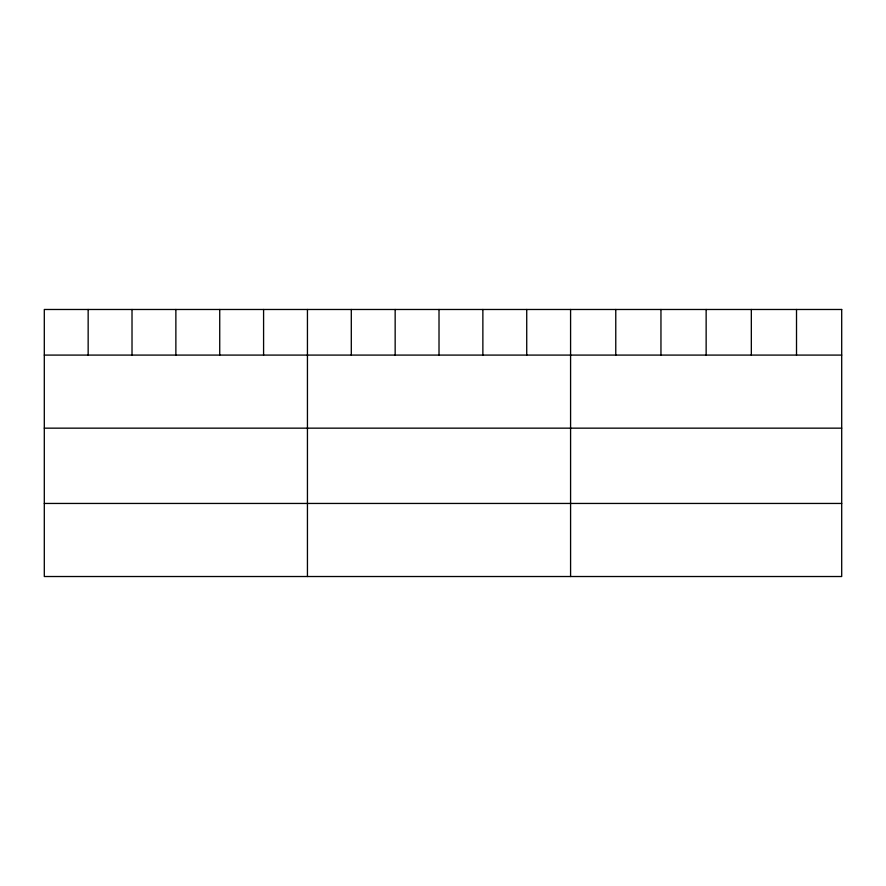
<?xml version="1.0" encoding="UTF-8"?>
<svg xmlns="http://www.w3.org/2000/svg" width="886" height="886" viewBox="0 0 886 886"><rect width="100%" height="100%" fill="white"/><g stroke="black" fill="none" stroke-linecap="round" stroke-linejoin="round"><path stroke-width="1.33" d="M44.3 355.087L841.7 355.087M44.3 428.159L841.7 428.159M44.3 503.447L841.7 503.447M796.514 309.48L796.514 355.087M751.328 309.48L751.328 355.087M706.142 309.48L706.142 355.087M660.956 309.48L660.956 355.087M615.77 309.48L615.77 355.087M570.584 309.48L570.584 576.52M526.727 309.48L526.727 355.087M482.87 309.48L482.87 355.087M439.013 309.48L439.013 355.087M395.156 309.48L395.156 355.087M351.299 309.48L351.299 355.087M307.442 309.48L307.442 576.52M263.585 309.48L263.585 355.087M219.728 309.48L219.728 355.087M175.871 309.48L175.871 355.087M132.014 309.48L132.014 355.087M88.157 309.48L88.157 355.087M841.7 309.48L44.3 309.48L44.3 576.52L841.7 576.52L841.7 309.48"/></g></svg>
